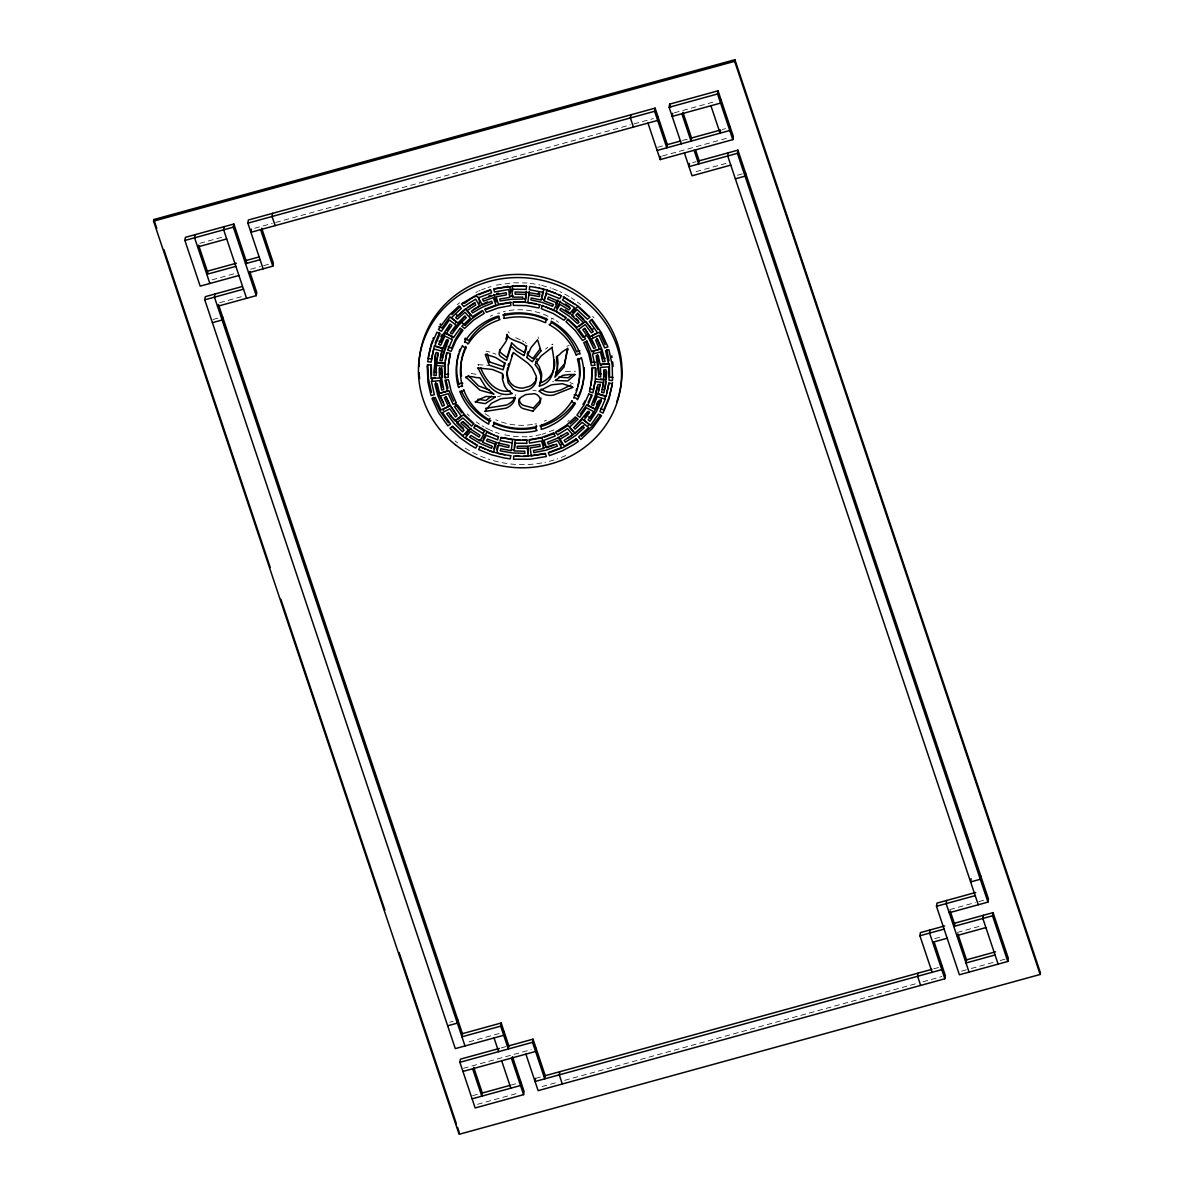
<?xml version="1.0" encoding="UTF-8"?>
<svg xmlns="http://www.w3.org/2000/svg" width="1194" height="1194" viewBox="0 0 1194 1194"><rect width="100%" height="100%" fill="white"/><g stroke="black" fill="none" stroke-linecap="round" stroke-linejoin="round"><path stroke-width="0.75" stroke-dasharray="5 3.75" d="M515.45 395.721L515.853 394.647M536.509 423.87L534.808 423.96M457.198 304.709L459.615 302.724M545.509 349.111L547.747 347.275M567.747 421.392L569.075 420.333M551.703 344.693L552.747 344.126A20.417 19.044 9.2 0 1 552.807 344.618M477.63 291.575L475.839 292.44M554.031 429.9L542.166 434.303M478.093 364.663L488.659 365.349M478.719 291.097L480.167 290.455M497.42 396.856L501.181 395.707M481.689 289.799L485.257 288.411M566.896 346.215L569.15 345.484M487.973 287.485L491.032 286.545M497.495 313.306L499.391 312.918A2.791 2.612 9.2 0 0 499.196 313.425M552.583 381.558L553.464 381.304M199.861 243.322L223.8 236.74M254.65 228.248L272.172 223.427M275.635 222.487L630.372 124.907M633.954 123.922L653.327 118.594M674.312 112.818L713.937 101.908M657.655 147.31L662.968 145.847M682.446 140.489L688.311 138.877M722.221 129.549L725.445 128.668M212.084 279.844L236.009 273.262M250.725 269.217L260.411 266.56M263.65 265.665L268.486 264.337M662.476 155.966L729.803 137.444M692.729 162.593L695.953 161.712M219.726 302.679L243.651 296.097M696.072 171.652L726.012 163.414M212.92 319.514L217.756 318.171M737.489 175.22L742.34 173.876M449.795 1022.183L453.019 1021.303M469.018 1041.825L500.719 1033.109M949.723 909.604L975.364 902.545M978.781 901.604L983.617 900.276M501.137 1047.944L506.465 1046.481M463.451 1068.287L531.24 1049.645M934.768 938.648L942.827 936.424M957.364 932.424L981.289 925.843M472.615 1095.674L478.003 1094.197M511.36 1085.018L515.659 1083.839M535.569 1078.361L542.479 1076.466M933.663 968.856L939.081 967.364M477.466 1104.316L518.718 1092.973M542.076 1086.54L557.643 1082.257M564.628 1080.346L915.783 983.752M922.887 981.796L941.917 976.558M961.513 971.17L966.349 969.841M971.289 968.483L993.512 962.364M1000.244 960.513L1005.094 959.185M540.957 434.616L529.584 436.631M547.986 316.395L546.942 315.679A63.924 59.67 9.2 0 0 505.137 311.201L503.346 311.828M565.478 371.498L569.822 371.394A44.238 41.297 9.2 0 0 573.344 371.379L575.493 371.244M496.301 285.127L512.375 282.799L526.942 282.993M527.091 436.825L514.211 436.601L501.555 434.228M532.733 390.229L535.046 390.542A8.97 8.373 9.2 0 1 536.225 390.945M530.166 283.306L540.076 284.978M471.078 373.423L475.585 374.215A15.164 14.149 9.2 0 0 479.048 374.528M486.062 351.17L489.898 352.066M541.733 285.381L551.061 288.112M499.137 433.512L495.51 432.303M552.658 288.679L558.941 291.246M492.958 353.051L495.928 354.245M490.63 430.303L492.689 431.198M520.33 339.857L514.047 336.917M569.866 382.423L573.18 383.946M559.837 291.635L561.867 292.605M489.943 430.004L484.585 427.288M564.747 294.067L570.06 297.067M522.42 340.812L524.032 341.693M482.003 425.78L483.928 426.915M571.135 297.754L574.687 300.097M479.481 424.168L476.391 421.975M577.269 301.963L580.612 304.56M525.3 342.514L526.27 343.365M467.287 413.945L469.376 416.034M592.582 316.306L594 317.992M508.137 331.574L509.301 333.066M538.181 336.977L538.33 338.574M478.704 365.498A20.417 19.044 9.2 0 1 478.063 364.752M546.509 420.228A59.67 55.685 9.2 0 1 544.24 421.154M532.375 424.422A59.67 55.685 9.2 0 1 495.794 419.781M489.197 416.348A59.67 55.685 9.2 0 1 485.062 413.646M490.227 316.291A63.924 59.67 9.2 0 1 492.6 315.201M554.016 319.35A63.924 59.67 9.2 0 0 551.703 318.037L551.658 318.261A2.791 2.612 9.2 0 1 551.718 319.335M556.255 320.753A63.924 59.67 9.2 0 1 558.434 322.246M565.807 455.541A101.714 94.938 9.2 0 1 557.061 458.989M554.061 459.959A101.714 94.938 9.2 0 1 544.897 462.332M541.792 462.944A101.714 94.938 9.2 0 1 488.286 459.063M485.271 458.003A101.714 94.938 9.2 0 1 462.69 446.541M457.556 442.884A101.714 94.938 9.2 0 1 455.093 440.944"/><path stroke-width="1.5" d="M427.765 364.618L428.482 379.005L431.527 392.408M431.243 364.797L431.571 375.379M436.631 365.08L436.78 362.349L443.422 362.916M604.403 371.498L604.194 376.692M606.701 371.543L606.224 379.692M445.078 363.066L445.213 374.483L448.75 374.244M448.511 365.006L450.063 353.842M595.896 375.991L596.045 368.334M525.241 302.172L525.808 294.411L515.196 294.127L515.077 291.978L527.479 292.396L539.718 294.5L539.195 296.575L528.733 294.709M526.435 286.142L526.196 289.381L511.793 289.247L512.569 297.157L522.778 297.097L522.703 299.082L511.39 299.246L500.256 300.933L499.719 298.993L509.763 297.396L508.689 289.485L494.6 291.978L493.615 288.844L515.405 285.933M514.644 447.795L515.226 440.034M526.33 291.261L525.748 299.007L523.897 298.858M510.659 455.66L510.301 458.899L504.196 457.989L491.465 454.795L478.6 449.586L480.152 446.705L485.525 449.138M529.24 291.545L527.867 302.425L535.942 303.783M428.452 356.469L428.213 358.573L431.676 358.991L431.915 356.961M434.974 357.394L434.422 372.364L436.706 372.289M437.034 359.618L438.288 353.021L436.064 352.484L435.004 357.215M445.302 360.603L446.571 353.066M595.672 378.438L593.433 389.617L589.985 388.677L590.209 387.946M605.477 384.811L606.045 369.841L603.746 369.916L603.671 379.856L595.388 379.14L595.254 367.722L591.717 367.961L591.746 380.005L589.478 391.826L592.925 392.781L595.164 381.602L603.433 382.573L602.522 387.796M608.552 385.244L608.791 383.214L612.253 383.617L612 385.737M153.563 221.159L153.832 219.532L734.892 59.7L1040.437 972.841L1040.168 974.468L459.108 1134.3L153.563 221.159L734.638 61.327L734.892 59.7M238.919 275.486L200.189 286.142L184.906 240.472L185.413 237.322L233.845 224.009L246.77 262.635M195.1 234.666L194.592 237.815L209.875 283.471M504.241 1032.138L503.734 1035.288L455.302 1048.616L204.771 299.828L205.278 296.679L242.307 286.5M224.159 226.666L223.651 229.815L246.561 298.306M214.965 294.022L214.457 297.172L464.988 1045.944M217.502 306.306L256.247 295.649L233.337 227.158L233.845 224.009M222.606 316.843L222.084 319.992L212.413 322.664M263.128 268.814L247.859 223.159L248.367 220.009L655.118 108.132L667.342 144.653L666.819 147.802L654.611 111.281L655.118 108.132M251.427 229.144L250.919 232.293L657.655 120.415L658.163 117.251M256.247 295.649L256.755 292.485L249.71 271.426M272.575 213.353L272.068 216.502L275.127 225.636M248.606 272.814L272.814 266.158L273.322 263.008L261.695 228.218M435.512 354.066L433.915 375.513L436.198 375.438L436.273 365.498L444.571 366.215L444.705 377.632L448.243 377.394L448.213 365.349L450.466 353.528L447.034 352.588L444.795 363.752L436.526 362.782L437.78 354.469M442.929 355.409L442.556 357.693L440.452 357.379L442.511 348.036M507.629 367.797C506.45 374.229 507.763 381.99 513.644 385.766A11.507 10.731 9.2 0 0 516.584 387.199L519.032 387.826A12.627 11.776 9.2 0 0 523.524 387.96L529.255 386.378A12.627 11.776 9.2 0 0 532.912 384.02L534.554 382.244A11.507 10.731 9.2 0 0 536.136 379.588L536.613 378.065M457.854 1019.96L457.347 1023.124L447.66 1025.78M512.45 1056.675L524.091 1091.495L523.584 1094.644L475.167 1107.957L459.884 1062.302L460.391 1059.153L499.376 1048.436M630.91 114.788L630.387 117.937L633.447 127.071M500.674 1026.153L501.181 1023.004L462.451 1033.661L461.929 1036.81L500.674 1026.153L508.316 1048.989L508.823 1045.84L501.181 1023.004M604.94 388.14L606 381.647M608.925 382.946L606.134 396.423L597.955 394.169L600.015 384.826L597.91 384.513L595.537 394.826L591.582 404.691L593.522 405.557L597.164 396.677L605.254 399.199L599.895 411.602L603.015 413.124L609.059 398.796L612.522 382.573M681.356 143.802L669.133 107.281L669.64 104.132L718.057 90.804L733.34 136.474L732.832 139.623L660.192 159.593L660.7 156.444M672.7 113.266L672.192 116.415L720.609 103.087L721.116 99.938M521.047 1082.361L520.539 1085.51L472.108 1098.838M533.031 1039.168L545.255 1075.704L544.748 1078.854L532.524 1042.332L533.031 1039.168L508.226 1046.004M536.091 1048.302L535.584 1051.466L462.944 1071.436M535.569 1078.361L535.061 1081.51L941.812 969.632L942.32 966.483M689.505 163.488L688.983 166.638L737.414 153.325L737.922 150.16L698.311 161.056M732.832 139.623L717.549 93.968L718.057 90.804M559.777 1071.705L559.27 1074.854L562.329 1083.988M720.594 129.997L720.086 133.146L710.923 105.759M730.28 127.34L729.773 130.489L657.133 150.474M728.236 152.832L727.728 155.981L978.259 904.754M745.563 172.996L745.056 176.145L735.37 178.816M932.126 972.304L919.902 935.768L920.41 932.618L944.618 925.962M918.111 973.14L917.589 976.289L920.649 985.423M930.096 929.962L929.589 933.111L944.857 978.767L538.121 1090.644L525.897 1054.123M993.05 912.634L992.527 915.798L953.797 926.454L954.304 923.29L993.05 912.634L1008.318 958.289L1007.811 961.454L959.394 974.767L936.469 906.276L936.977 903.127L975.722 892.47M946.663 900.47L946.155 903.619L969.065 972.11M944.857 978.767L945.364 975.617L934.171 942.126M971.14 878.784L970.632 881.933L980.304 879.262L980.826 876.112M983.363 915.305L982.841 918.455L998.124 964.11M949.215 912.753L987.945 902.097L988.453 898.948L737.922 150.16M499.659 350.693L499.943 349.499M428.527 356.036L431.676 344.185L436.944 332.23L440.064 333.753L434.691 346.156L442.795 348.678L446.437 339.812L448.362 340.663L443.034 355.543M431.959 356.663L433.81 348.947L441.989 351.2L439.929 360.528L442.049 360.842L444.317 349.409L447.869 339.618M590.911 385.199L592.478 368.394M600.149 384.02L598.463 391.005M605.448 384.99L603.895 392.871L601.657 392.333L603.94 379.423L600.627 379.035M608.507 385.543L607.045 391.856M611.94 386.169L608.985 397.438L604.522 408.079L603.522 409.975L600.403 408.452M557.24 368.886L558.031 363.051L557.344 356.26M430.556 346.32L432.183 341.036M430.168 347.782L427.706 361.737L431.168 362.14L434.317 345.782L440.87 347.588M604.761 388.289L604.403 389.722L602.179 389.184M597.418 386.662L595.388 393.692M507.151 335.424L505.853 339.171M435.198 343.006L439.601 332.41M605.776 396.05L604.791 398.796M499.241 442.123L497.391 449.854M508.092 365.648L508.704 363.558M606.925 392.348L606.642 393.259M448.526 346.305L448.287 347.066L451.675 348.126L455.242 339.589L461.242 329.917M527.285 354.096L528.076 351.693M526.778 357.245L531.032 347.588L537.345 340.081M496.032 442.825L493.644 448.75M504.853 362.558L503.599 366.513M504.972 363.886L503.092 369.662M511.898 355.797L512.554 354.021M524.494 352.29L525.032 350.693A60.849 56.79 9.2 0 1 525.554 349.021L525.703 348.678A32.507 30.343 9.2 0 0 526.047 347.738L526.793 345.753M523.987 355.439L524.524 353.857A60.849 56.79 9.2 0 1 525.047 352.185L525.181 351.842A32.507 30.343 9.2 0 0 525.539 350.887C530.434 341.26 508.584 342.38 507.002 334.32C510.778 342.171 492.137 352.26 502.002 357.364A32.507 30.343 9.2 0 0 502.868 357.976L503.196 358.185A60.849 56.79 9.2 0 1 504.659 359.319L506.54 360.334M432.885 339.111L433.452 337.618M555.822 372.856L556.598 370.901M540.166 381.752L541.21 378.796A16.806 15.686 9.2 0 0 541.419 372.782L539.181 366.439L535.613 361.454M591.403 395.527L588.135 402.482M601.358 399.169L591.388 416.93L590.463 418.109L588.597 416.81M567.613 348.111L564.538 363.886L555.732 373.901M515.345 397.811L514.778 399.363A15.776 14.731 9.2 0 1 513.584 402.02A13.701 12.791 9.2 0 1 511.898 404.288A14.343 13.388 9.2 0 1 509.674 406.199A19.582 18.283 9.2 0 1 505.957 408.184L484.958 411.482M507.181 357.021L511.331 343.857A15.477 14.447 9.2 0 1 511.48 342.723A15.477 14.447 9.2 0 1 512.375 343.573L517.226 348.141L524.375 352.424M506.674 360.17L510.823 347.006A15.477 14.447 9.2 0 1 510.972 345.872A15.477 14.447 9.2 0 1 511.853 346.723L516.703 351.305L523.867 355.573M440.944 336.753L442.034 334.454M594.03 402.393L597.672 393.527L604.149 395.542M596.493 404.408L597.91 401.423M567.24 350.991L564.016 367.036L554.882 377.244L557.434 368.23L556.464 357.319A1.582 1.478 9.2 0 1 556.464 356.812L557.494 355.961A15.164 14.149 9.2 0 0 560.18 353.961C561.105 352.23 569.105 346.827 568.001 349.797A19.537 18.238 9.2 0 0 567.24 350.991M452.019 338.111L452.824 336.574L445.392 332.947L441.258 342.021L439.093 341.26M584.388 401.975L584.956 400.93M483.063 439.093L486.764 432.198L494.988 435.452M555.688 304.097L557.911 299.963M574.165 394.796L574.508 394.766A2.791 2.612 9.2 0 1 577.821 396.453L578 396.602A63.924 59.67 9.2 0 0 584.209 367.588M482.839 433.721L484.421 431.019L474.884 425.079M556.538 308.037L560.508 301.276M446.735 330.544L449.526 326.096M582.956 404.423L583.791 402.99M485.003 411.214L491.346 403.333L500.659 398.856A15.358 14.328 9.2 0 1 503.107 398.483L515.181 397.572M464.75 339.305L465.496 338.081M536.36 359.991L537.166 358.678M440.034 324.574L440.526 323.813M452.675 330.753L465.018 316.111M600.433 415.243L591.582 426.825L581.359 436.317M532.912 358.454L540.061 348.991M532.39 361.603L540.912 351.021M588.821 411.363L584.403 417.154M455.72 322.932L456.571 321.902L449.869 316.903L442.004 328.037L438.944 326.425M451.825 314.664L460.257 306.545M471.018 428.377L465.824 434.541L466.615 435.153M580.269 414.079L586.926 404.647L594.239 408.512M465.093 325.275L471.899 318.723L481.451 312.022M463.406 428.273L452.183 417.407M575.001 374.558L568.299 380.528A3.179 2.97 9.2 0 1 567.523 380.931L555.464 380.513M588.149 425.482L589.149 424.377L582.627 419.169L573.657 427.661L575.105 429.139L582.12 422.333L588.642 427.542L578.568 436.974L580.851 439.482L592.343 428.527L601.522 415.781L598.463 414.169L590.597 425.303L583.896 420.303L589.627 412.497L587.791 411.452L575.448 426.094M575.971 418.751L570.09 423.96M583.762 425.661L575.911 432.497L564.15 440.392L565.359 442.243L575.404 435.646L584.299 427.736L582.582 426.273L575.03 433.094L569.583 427.109L578.105 419.124L575.374 416.945L566.299 425.303L555.732 431.974L557.508 434.9L567.568 428.661L572.792 434.81L568.374 437.885M463.884 310.336L457.869 315.932L456.511 314.768M571.672 375.08L568.807 377.364A3.179 2.97 9.2 0 1 568.031 377.767L558.792 377.125M469.496 316.201L470.884 315.097L465.421 309.112L455.66 317.619L457.362 319.082L464.914 312.261L470.376 318.246L461.839 326.231L464.57 328.425L473.66 320.052L484.212 313.38L482.451 310.455L472.391 316.694L467.152 310.544L475.809 304.963L474.6 303.112L464.541 309.709M457.168 419.795L463.436 414.811L472.152 422.974M579.224 326.156L585.687 321.395L593.269 331.678L591.328 332.768L585.179 324.544L578.717 329.305L585.612 338.872L582.508 340.469L575.15 330.425L566.031 321.753L568.299 319.231L577.015 327.395L583.284 322.41L575.836 315.186L577.359 313.604L588.284 324.783M464.272 303.395C470.152 300.187 479.481 289.381 479.57 303.41M467.66 307.38L475.003 302.545M555.329 380.319L562.792 375.349L569.314 374.543A44.238 41.297 9.2 0 0 572.836 374.528L574.986 374.394M491.465 396.199L486.062 400.318A3.179 2.97 9.2 0 1 485.122 400.393L477.884 399.274M473.391 309.53L482.615 304.142M577.12 439.526L563.344 447.466L549.941 452.511M475.287 401.826L477.152 400.856A44.238 41.297 9.2 0 0 480.092 399.08L486.003 396.468L495.256 396.841M561.822 435.407L560.598 436.049M593.388 328.753L591.836 329.619L589.06 325.604M539.21 390.96L549.822 385.632A15.358 14.328 9.2 0 1 552.076 384.722L562.568 383.737L572.672 387.11M495.271 397.08L485.495 403.482A3.179 2.97 9.2 0 1 484.615 403.542L475.376 401.96M478.898 294.679L490.077 290.261M586.12 335.723L583.015 337.32L575.672 327.275L567.165 319.096M558.016 431.75L568.075 425.512L573.299 431.661M486.943 309.156L498.808 304.739L511.375 302.425M561.18 444.81L562.076 444.377L558.12 437.258M484.137 303.41L487.585 301.903M554.941 433.258L544.479 437.138M443.272 402.841L439.422 395.363L435.646 382.244M572.836 387.408L553.389 395.139A19.582 18.283 9.2 0 1 549.076 395.348A14.343 13.388 9.2 0 1 546.061 394.886A13.701 12.791 9.2 0 1 543.27 393.856A15.776 14.731 9.2 0 1 540.658 392.244L539.225 391.244M488.63 296.172L491.092 295.321M550.688 445.75L553.21 444.884M539.852 382.976C549.509 380.304 556.508 369.916 554.3 359.916M539.345 386.125C556.374 381.752 555.031 362.26 552.165 348.872A20.417 19.044 9.2 0 0 552.329 347.335M570.926 385.05L560.702 390.02L553.897 391.975A19.582 18.283 9.2 0 1 549.598 392.199A14.343 13.388 9.2 0 1 546.568 391.736A13.701 12.791 9.2 0 1 543.777 390.692A15.776 14.731 9.2 0 1 541.166 389.095M549.852 446.034L542.957 447.944M440.914 392.856L448.81 390.542L453.586 401.139M184.906 240.472L233.337 227.158M247.859 223.159L654.611 111.281M669.133 107.281L717.549 93.968M197.652 246.949L226.696 238.949M236.382 263.202L207.323 271.187L206.816 274.336L235.86 266.352M258.979 256.979L246.068 260.531L245.546 263.68L260.083 259.695M666.506 144.877L680.684 140.982M691.311 138.056L719.654 130.265M204.771 299.828L243.501 289.172M730.788 165.115L692.042 175.772L684.401 152.936M936.469 906.276L975.214 895.634M459.884 1062.302L532.524 1042.332M919.902 935.768L944.111 929.111M932.633 942.245L947.17 938.245M956.857 935.574L985.901 927.589M481.585 1093.211L510.286 1085.316M544.21 1075.988L931.932 969.334M995.572 951.827L966.528 959.827L966.021 962.976L995.065 954.976M495.107 288.829L506.122 286.694M496.644 293.694L498.599 293.202M512.107 393.617C495.107 398.498 484.764 381.961 478.615 369.11A20.417 19.044 9.2 0 1 477.555 367.901L492.54 369.498L502.45 373.573L502.525 379.528L504.555 385.931M552.24 347.275L540.837 356.215L535.091 364.603L538.673 369.588L540.912 375.931A16.806 15.686 9.2 0 1 540.703 381.946L539.658 384.901A20.94 19.552 9.2 0 0 539.195 385.99M544.673 453.914L526.614 456.198M485.555 408.393L506.465 405.02A19.582 18.283 9.2 0 0 510.181 403.035A14.343 13.388 9.2 0 0 512.405 401.124A13.701 12.791 9.2 0 0 514.092 398.871A15.776 14.731 9.2 0 0 514.942 397.124M506.644 286.426L507.525 286.306M507.659 286.5C511.032 284.888 511.122 294.56 509.36 294.321M605.104 358.334L603.313 358.573L600.94 348.827L592.97 350.887L593.493 352.558M510.181 390.975C495.062 393.498 485.525 379.811 480.555 367.633M528.285 453.004L528.047 446.631M435.258 377.961L431.9 378.289L432.258 380.677M595.478 362.11L591.94 362.454L590.045 353.349L585.926 342.648M509.659 296.291L513.271 295.993M530.046 439.944L541.972 437.84L544.33 445.347M513.301 286.008L512.301 286.082L512.763 290.843M513.883 302.216L523.748 302.201M527.42 440.168L522.748 440.153M513.077 285.888L524.524 286.053M526.569 440.228L516.718 440.004M523.42 456.317L528.166 456.123L527.39 448.198L517.166 448.257L517.241 446.272L528.554 446.108L539.688 444.422L540.225 446.362L530.196 447.974L531.255 455.869L545.359 453.377L546.345 456.511L530.091 459.257L513.524 459.212L513.763 455.974L520.181 456.421M525.763 456.377L515.942 456.153M516.39 285.769L526.703 286.232M520.241 440.317L501.435 437.661M601.254 373.797L599.134 373.692L597.269 354.872M514.48 449.929L511.495 449.631M613.029 377.453L609.567 377.155L609.403 363.677L600.955 364.23L601.075 365.543M512.092 442.929L500.107 440.586L501.047 437.377L512.599 439.78L511.226 450.645L500.764 448.78L500.226 450.869L512.48 452.959L524.882 453.377L524.748 451.228L514.136 450.944L514.718 443.183L526.912 443.317L526.584 439.989M510.808 455.735L500.898 454.078M535.748 287.366L529.658 286.47L529.3 289.694L543.449 292.47L541.225 300.082L531.211 297.948L530.912 299.918L541.986 302.366L552.598 306.276L553.479 304.485L543.927 300.888L546.434 293.351L559.807 298.649L561.359 295.769L547.33 290.306M489.749 362.036L503.375 366.573M485.555 354.334L495.406 357.394L504.972 363.379M535.673 287.411L539.569 288.127M504.793 454.795L497.659 453.272M489.421 390.11L478.555 385.901L468.182 375.468M543.345 289.052L540.942 288.53M542.449 288.918L543.957 289.321L541.389 296.828M539.345 288.157L541.225 288.53M538.21 293.052L539.703 293.425M543.285 289.127L547.464 290.261M499.525 453.675L492.6 451.839M541.166 298.843L544.658 299.873M538.628 304.604L539.419 304.828M497.48 453.168C495.032 440.989 501.286 446.81 508.748 447.407L509.032 445.437L497.973 442.989L487.361 439.079L486.48 440.87L496.017 444.466L493.51 452.004L491.988 451.645M543.195 305.768L542.374 305.515L541.33 308.679L553.225 313.515L564.061 320.231L566.254 317.634L556.031 311.186L560.001 304.425L568.986 309.888L570.329 308.171L559.777 301.858L548.374 297.037L547.628 299.052L557.404 303.112L553.688 310.007L541.837 305.53M497.256 436.437L498.077 436.676M492.838 451.81L491.45 451.451M545.046 297.918L546.956 290.202L555.762 293.231M489.913 450.929L492.032 451.526M494.271 435.407L498.629 436.661L497.57 439.84L486.257 435.347L482.555 442.243L492.331 446.302L491.57 448.317L480.182 443.496L469.615 437.183L470.958 435.467L479.943 440.929L483.913 434.168L473.705 427.721L475.884 425.124L492.182 434.362M488.301 450.377L490.555 451.033M545.464 306.754L556.389 311.753L564.583 317.082M502.868 369.722L489.241 365.2L485.316 354.528M489.003 450.496L479.107 446.437M546.419 319.843L545.18 319.261A59.67 55.685 9.2 0 0 506.166 315.082L504.465 315.186A2.791 2.612 9.2 0 0 504.659 313.589M558.359 294.545L560.314 295.5M482.033 440.989L479.361 439.646M563.075 296.888L575.15 304.5M476.227 444.989L464.003 437.332L451.974 426.736M532.673 358.513L527.375 354.499M532.166 361.663L526.882 357.678M565.314 303.992L569.508 306.739M565.284 309.828L567.956 311.694M506.599 357.215L505.166 356.17A60.849 56.79 9.2 0 0 503.704 355.036L503.375 354.827A32.507 30.343 9.2 0 1 502.51 354.215L499.555 351.723M572.433 312.589L577.568 306.38L587.866 316.022M568.657 312.231L573.956 316.529M462.362 323.081L465.093 325.261M468.541 426.467L463.138 421.706M577.493 313.007L583.806 319.261M576.314 318.723L578.03 320.425M461.75 412.885L455.272 404.035M448.392 422.751L440.123 411.348L433.243 397.333M591.239 319.917L598.015 329.589M455.944 413.766L450.481 405.96L446.272 396.99L444.287 397.647L448.466 406.467L440.959 410.02L435.303 397.498L432.004 398.468L438.646 412.826L447.884 425.9L450.586 423.9L442.452 412.617L449.81 408.826L455.436 416.93L457.138 415.766L450.347 405.587L442.959 409.452L443.452 410.303M450.034 414.646L454.78 420.81L461.227 416.049L454.347 406.482L457.436 404.885L464.794 414.93L473.928 423.616L471.645 426.124L462.929 417.975L456.66 422.945L464.108 430.168L462.585 431.75L453.944 423.243L446.675 413.676L448.631 412.587L451.407 416.602M584.791 328.335L594.194 345.2M448.974 403.318L445.705 396.736M592.642 336.917L592 335.738L599.507 332.186L605.164 344.708M596.731 338.23L600.045 346.2M540.972 350.857L537.673 340.126M487.197 353.737L489.659 361.961M493.853 294.47L496.495 301.903M734.638 61.327L1040.168 974.468M737.414 153.325L987.945 902.097M992.527 915.798L1007.811 961.454M682.953 112.311L691.55 137.997L691.042 141.146L681.864 113.743M695.744 150.548L699.191 160.817L698.669 163.966L694.087 150.28M950.185 911.007L954.887 925.051M957.827 933.827L966.647 960.17M669.64 104.132L670.655 107.176M647.969 123.072L660.192 159.593M260.59 229.636L272.814 266.158M511.36 1058.123L523.584 1094.644M494.047 1037.959L498.629 1051.645M501.674 1060.779L510.853 1088.182M198.622 245.203L208.025 273.292M218.487 304.545L462.556 1034.019M473.705 1067.332L482.301 1093.017L481.794 1096.167L472.63 1068.779M153.832 219.532L156.787 228.367M163.876 249.561L270.247 567.478M280.888 599.269L384.901 910.126M399.08 952.528L456.406 1123.852M457.586 1127.375L459.362 1132.673M448.004 388.169L446.093 380.677M606.716 349.484L609.074 360.767M442.243 386.901L440.317 377.453M503.331 377.976L502.913 374.632M611.791 355.827L612.059 357.409M440.004 374.826L439.661 367.633M445.496 376.946L445.586 377.737M442.422 377.244L441.78 367.677M612.716 361.931L613.119 366.468M533.449 408.094A10.97 10.239 9.2 0 0 533.987 407.333L539.36 401.527A8.343 7.791 9.2 0 0 540.389 400.065A5.209 4.866 9.2 0 0 540.882 398.662A7.507 7 9.2 0 0 540.972 398.139M533.33 408.124A10.97 10.239 9.2 0 1 532.434 407.766L524.405 405.647A8.343 7.791 9.2 0 1 522.644 404.945A5.209 4.866 9.2 0 1 521.39 404.035A7.507 7 9.2 0 1 519.345 398.453M578.597 358.439A59.67 55.685 9.2 0 1 577.717 386.155M576.971 388.363A59.67 55.685 9.2 0 1 576.135 390.542M461.481 376.006A59.67 55.685 9.2 0 1 465.779 346.35M499.032 317.052A59.67 55.685 9.2 0 0 469.152 340.171L468.376 340.887A2.791 2.612 9.2 0 0 465.063 339.2M551.777 322.693A59.67 55.685 9.2 0 1 576.493 351.663L576.911 351.961A2.791 2.612 9.2 0 1 579.926 350.797M574.075 403.065A63.924 59.67 9.2 0 1 543.464 425.751L541.583 426.139A2.791 2.612 9.2 0 0 541.778 424.542M535.822 427.855A63.924 59.67 9.2 0 1 494.032 423.377M461.451 391.005A63.924 59.67 9.2 0 0 489.256 421.019L489.301 420.795A2.791 2.612 9.2 0 1 490.047 418.288M458.481 354.111A63.924 59.67 9.2 0 0 458.869 383.841L459.242 384.334A2.791 2.612 9.2 0 1 462.809 383.349M459.168 351.708A63.924 59.67 9.2 0 1 459.959 349.335M536.778 426.467A2.791 2.612 9.2 0 1 536.315 425.467M546.27 319.455A2.791 2.612 9.2 0 1 546.21 318.365M493.958 422.094A2.791 2.612 9.2 0 1 493.51 422.422M418.945 366.648A101.714 94.938 9.2 0 1 537.225 276.068A101.714 94.938 9.2 0 1 616.791 401.647M419.631 378.588A101.714 94.938 9.2 0 1 419.079 372.618M532.942 411.243A10.97 10.239 9.2 0 0 533.479 410.482L538.852 404.691A8.343 7.791 9.2 0 0 539.882 403.214A5.209 4.866 9.2 0 0 540.375 401.826A7.433 6.94 9.2 0 0 538.942 396.512A7.731 7.224 9.2 0 0 536.822 394.662A8.97 8.373 9.2 0 0 534.539 393.692L525.569 394.587L520.748 397.483A8.97 8.373 9.2 0 0 519.435 399.438A7.507 7 9.2 0 0 520.853 407.199A5.209 4.866 9.2 0 0 522.136 408.094A8.343 7.791 9.2 0 0 523.897 408.796L531.927 410.915A10.97 10.239 9.2 0 0 532.822 411.273M504.555 385.931A16.806 15.686 9.2 0 0 508.42 390.826L511.092 392.766A20.94 19.552 9.2 0 1 512.151 393.438M427.273 366.856L427.974 382.155L431.019 395.557L434.362 394.692L431.392 381.438L439.795 380.602L441.735 390.05L443.795 389.587L441.75 379.125L441.332 368.513L439.213 368.409L439.496 377.976L431.049 378.528L430.9 365.036L427.422 364.752L427.273 366.856M598.672 374.528L598.612 376.841L600.746 376.946L600.448 367.379L608.895 366.827L609.059 380.319L612.522 380.602L612.209 365.08L608.925 349.797L605.597 350.663L608.567 363.916L600.149 364.752L598.224 355.305L596.164 355.767L598.672 374.528M506.778 373.588L508.092 382.796L513.121 388.916A11.507 10.731 9.2 0 0 516.077 390.348L518.524 390.99A12.627 11.776 9.2 0 0 523.017 391.11L528.733 389.542A12.627 11.776 9.2 0 0 532.405 387.169L534.046 385.408A11.507 10.731 9.2 0 0 535.613 382.737L536.315 376.244L532.166 367.633L527.912 363.215L513.241 352.454L506.778 373.588M539.852 304.768L538.912 307.977L526.241 305.589L513.375 305.38L513.047 302.037L523.39 302.007L539.852 304.768M448.019 349.454L447.78 350.23L451.168 351.275L456.063 340.23L463.003 330.231L460.183 328.126L453.526 337.559L446.228 333.693L451.854 325.395L450.004 324.096L443.496 333.842L438.586 344.424L440.75 345.17L444.884 336.096L452.317 339.723L448.019 349.454M588.776 394.065L583.881 405.124L576.941 415.124L579.762 417.228L586.418 407.796L593.731 411.661L588.09 419.975L589.955 421.258L596.463 411.512L601.358 400.93L599.194 400.184L595.075 409.258L587.627 405.632L592.179 395.124L588.776 394.08M458.735 387.483L458.362 387.005A63.924 59.67 9.2 0 1 462.466 345.603L462.63 345.753A2.791 2.612 9.2 0 0 465.944 347.439L466.302 347.409A59.67 55.685 9.2 0 0 462.466 386.05L462.302 386.513A2.791 2.612 9.2 0 0 458.735 387.483M463.735 389.856L463.541 390.229A2.791 2.612 9.2 0 1 459.988 391.214L459.974 391.811A63.924 59.67 9.2 0 0 488.749 424.168L488.794 423.945A2.791 2.612 9.2 0 1 490.525 420.885L490.838 420.736A59.67 55.685 9.2 0 1 463.973 390.528L463.735 389.856M576.404 355.125L575.986 354.827A59.67 55.685 9.2 0 0 549.121 324.619L549.434 324.469A2.791 2.612 9.2 0 0 551.15 321.41L551.195 321.186A63.924 59.67 9.2 0 1 579.986 353.543L579.971 354.14A2.791 2.612 9.2 0 0 576.404 355.125M581.344 357.588L581.209 357.872A2.791 2.612 9.2 0 1 577.657 358.842L577.478 359.304A59.67 55.685 9.2 0 1 573.657 397.96L574.001 397.915A2.791 2.612 9.2 0 1 577.314 399.602L577.478 399.751A63.924 59.67 9.2 0 0 581.582 358.349L581.344 357.588M477.376 445.317L475.719 448.138L470.406 445.138L459.854 437.646L449.974 428.258L452.601 426.183L462.884 435.825L468.317 429.825L460.884 423.094L462.436 421.766L470.734 429.153L480.048 435.377L478.973 437.064L470.511 431.527L465.317 437.705L477.376 445.317M564.225 297.216L562.568 300.052L574.642 307.649L569.448 313.828L560.986 308.291L559.911 309.977L569.225 316.201L577.523 323.589L579.075 322.261L571.642 315.529L577.06 309.544L587.358 319.186L589.985 317.097L578.03 306.082L564.225 297.216M439.526 327.738L438.437 329.574L441.496 331.186L449.347 320.052L456.063 325.052L450.332 332.857L452.168 333.902L458.6 325.305L466.302 317.694L464.854 316.216L457.824 323.022L451.317 317.813L461.377 308.38L459.093 305.873L448.884 315.38L439.526 327.738M464.988 341.23L464.556 342.35A2.791 2.612 9.2 0 1 467.854 344.036L468.645 343.335A59.67 55.685 9.2 0 1 498.525 320.201L500.002 319.425A2.791 2.612 9.2 0 1 498.883 316.067L496.988 316.455A63.924 59.67 9.2 0 0 464.988 341.23M571.986 400.915L571.299 402.02A59.67 55.685 9.2 0 1 541.434 425.154L539.957 425.93A2.791 2.612 9.2 0 1 541.076 429.288L542.957 428.9A63.924 59.67 9.2 0 0 574.971 404.124L575.404 403.005A2.791 2.612 9.2 0 1 572.09 401.318L571.986 400.915M503.958 318.335L505.659 318.246A59.67 55.685 9.2 0 1 544.673 322.425L545.748 322.604A2.791 2.612 9.2 0 1 547.479 319.544L546.434 318.828A63.924 59.67 9.2 0 0 504.629 314.35L502.823 314.977A2.791 2.612 9.2 0 1 503.958 318.335M536.225 426.661L536.002 427.019A2.791 2.612 9.2 0 0 537.121 430.377L535.315 431.004A63.924 59.67 9.2 0 1 493.525 426.527L492.48 425.81A2.791 2.612 9.2 0 0 494.197 422.751L495.286 422.945A59.67 55.685 9.2 0 0 534.3 427.109L536.225 426.661M592.075 319.455L589.358 321.455L597.493 332.738L590.134 336.544L584.508 328.425L582.821 329.589L588.955 338.618L593.672 348.364L595.672 347.708L591.493 338.887L599 335.335L604.657 347.857L607.955 346.887L601.313 332.529L592.075 319.455M463.347 302.679L461.571 303.977L463.765 306.545L475.645 299.172L479.854 306.157L471.317 311.246L472.6 312.858L482.107 307.306L492.406 303.097L491.659 301.216L482.331 304.933L478.376 297.828L491.629 292.799L490.525 289.694L477.107 294.739L463.347 302.679M576.18 438.81L564.299 446.183L560.09 439.198L568.628 434.109L567.344 432.497L557.837 438.049L547.539 442.258L548.285 444.138L557.613 440.422L561.568 447.526L548.33 452.556L549.434 455.66L562.255 450.884L573.478 444.765L578.374 441.377L576.18 438.81M485.525 308.947L484.764 309.321L486.421 312.291L498.301 307.903L510.868 305.574L510.42 302.246L498.495 304.366L496.122 296.843L506.465 294.843L506.107 292.709L494.032 295.157L482.51 299.216L483.51 301.172L493.331 297.619L495.973 305.067L485.525 308.947M553.523 433.049L541.643 437.467L529.076 439.78L529.524 443.108L541.464 440.989L543.822 448.511L533.479 450.511L533.852 452.645L545.912 450.213L557.434 446.138L556.449 444.198L546.613 447.735L543.971 440.302L555.18 436.034L553.538 433.064M586.866 341.066L583.732 342.559L588.687 353.782L591.433 365.603L594.97 365.26L592.463 354.036L600.433 351.991L602.806 361.722L605.059 361.424L602.194 350.066L597.612 339.171L595.552 340.066L599.537 349.349L591.657 351.663L586.866 341.066M456.227 402.811L453.078 404.288L448.287 393.692L440.407 396.005L444.407 405.288L442.332 406.184L437.75 395.304L434.885 383.931L437.153 383.632L439.526 393.363L447.496 391.319L444.974 380.095L448.511 379.752L451.257 391.572L456.242 402.796M493.764 394.065L479.898 390.184L467.391 378.453A19.537 18.238 9.2 0 0 466.018 377.841C463.332 375.991 473.376 376.379 475.078 377.379A15.164 14.149 9.2 0 0 478.54 377.677L479.913 377.871A1.582 1.478 9.2 0 1 480.212 378.289L486.107 387.841L493.764 394.02M455.392 444.75A101.714 94.938 9.2 0 0 620.134 390.393A101.714 94.938 9.2 0 0 484.391 282.888A101.714 94.938 9.2 0 0 455.392 444.75"/></g></svg>
